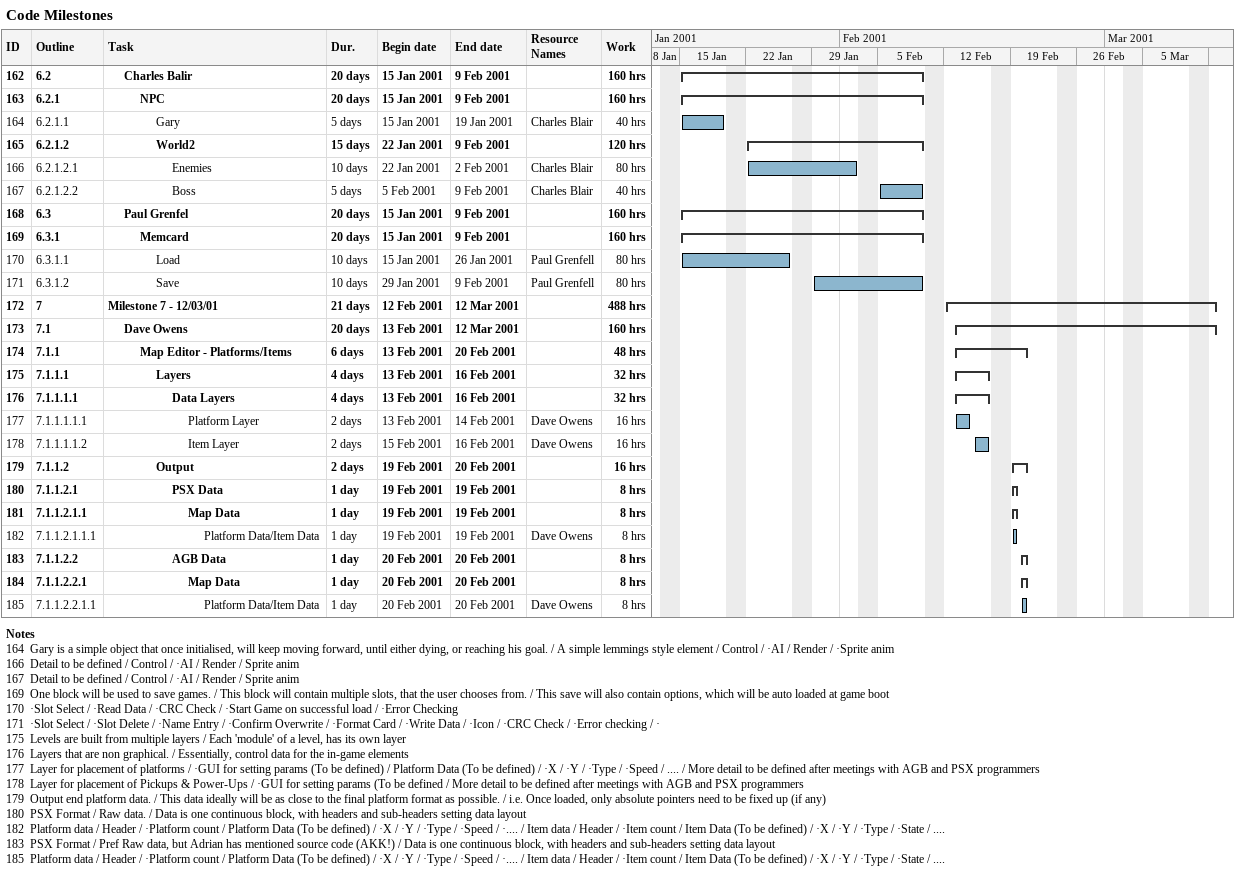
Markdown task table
Code Milestones

| ID | WBS | Task | Duration | Start | Finish | Resources | Work (h) |
|---|---|---|---|---|---|---|---|
| 162 | 6.2 | **Charles Balir** | 20d | 2001-01-15 | 2001-02-09 |  | 160 |
| 163 | 6.2.1 | **NPC** | 20d | 2001-01-15 | 2001-02-09 |  | 160 |
| 164 | 6.2.1.1 | Gary | 5d | 2001-01-15 | 2001-01-19 | Charles Blair | 40 |
| 165 | 6.2.1.2 | **World2** | 15d | 2001-01-22 | 2001-02-09 |  | 120 |
| 166 | 6.2.1.2.1 | Enemies | 10d | 2001-01-22 | 2001-02-02 | Charles Blair | 80 |
| 167 | 6.2.1.2.2 | Boss | 5d | 2001-02-05 | 2001-02-09 | Charles Blair | 40 |
| 168 | 6.3 | **Paul Grenfel** | 20d | 2001-01-15 | 2001-02-09 |  | 160 |
| 169 | 6.3.1 | **Memcard** | 20d | 2001-01-15 | 2001-02-09 |  | 160 |
| 170 | 6.3.1.1 | Load | 10d | 2001-01-15 | 2001-01-26 | Paul Grenfell | 80 |
| 171 | 6.3.1.2 | Save | 10d | 2001-01-29 | 2001-02-09 | Paul Grenfell | 80 |
| 172 | 7 | **Milestone 7 - 12/03/01** | 21d | 2001-02-12 | 2001-03-12 |  | 488 |
| 173 | 7.1 | **Dave Owens** | 20d | 2001-02-13 | 2001-03-12 |  | 160 |
| 174 | 7.1.1 | **Map Editor - Platforms/Items** | 6d | 2001-02-13 | 2001-02-20 |  | 48 |
| 175 | 7.1.1.1 | **Layers** | 4d | 2001-02-13 | 2001-02-16 |  | 32 |
| 176 | 7.1.1.1.1 | **Data Layers** | 4d | 2001-02-13 | 2001-02-16 |  | 32 |
| 177 | 7.1.1.1.1.1 | Platform Layer | 2d | 2001-02-13 | 2001-02-14 | Dave Owens | 16 |
| 178 | 7.1.1.1.1.2 | Item Layer | 2d | 2001-02-15 | 2001-02-16 | Dave Owens | 16 |
| 179 | 7.1.1.2 | **Output** | 2d | 2001-02-19 | 2001-02-20 |  | 16 |
| 180 | 7.1.1.2.1 | **PSX Data** | 1d | 2001-02-19 | 2001-02-19 |  | 8 |
| 181 | 7.1.1.2.1.1 | **Map Data** | 1d | 2001-02-19 | 2001-02-19 |  | 8 |
| 182 | 7.1.1.2.1.1.1 | Platform Data/Item Data | 1d | 2001-02-19 | 2001-02-19 | Dave Owens | 8 |
| 183 | 7.1.1.2.2 | **AGB Data** | 1d | 2001-02-20 | 2001-02-20 |  | 8 |
| 184 | 7.1.1.2.2.1 | **Map Data** | 1d | 2001-02-20 | 2001-02-20 |  | 8 |
| 185 | 7.1.1.2.2.1.1 | Platform Data/Item Data | 1d | 2001-02-20 | 2001-02-20 | Dave Owens | 8 |

Notes
- 164: Gary is a simple object that once initialised, will keep moving forward, until either dying, or reaching his goal. / A simple lemmings style element / Control / ·AI / Render / ·Sprite anim
- 166: Detail to be defined / Control / ·AI / Render / Sprite anim
- 167: Detail to be defined / Control / ·AI / Render / Sprite anim
- 169: One block will be used to save games. / This block will contain multiple slots, that the user chooses from. / This save will also contain options, which will be auto loaded at game boot
- 170: ·Slot Select / ·Read Data / ·CRC Check / ·Start Game on successful load / ·Error Checking
- 171: ·Slot Select / ·Slot Delete / ·Name Entry / ·Confirm Overwrite / ·Format Card / ·Write Data / ·Icon / ·CRC Check / ·Error checking / ·
- 175: Levels are built from multiple layers / Each 'module' of a level, has its own layer
- 176: Layers that are non graphical. / Essentially, control data for the in-game elements
- 177: Layer for placement of platforms / ·GUI for setting params (To be defined) / Platform Data (To be defined) / ·X / ·Y / ·Type / ·Speed / .... / More detail to be defined after meetings with AGB and PSX programmers
- 178: Layer for placement of Pickups & Power-Ups / ·GUI for setting params (To be defined / More detail to be defined after meetings with AGB and PSX programmers
- 179: Output end platform data. / This data ideally will be as close to the final platform format as possible. / i.e. Once loaded, only absolute pointers need to be fixed up (if any)
- 180: PSX Format / Raw data. / Data is one continuous block, with headers and sub-headers setting data layout
- 182: Platform data / Header / ·Platform count / Platform Data (To be defined) / ·X / ·Y / ·Type / ·Speed / ·.... / Item data / Header / ·Item count / Item Data (To be defined) / ·X / ·Y / ·Type / ·State / ....
- 183: PSX Format / Pref Raw data, but Adrian has mentioned source code (AKK!) / Data is one continuous block, with headers and sub-headers setting data layout
- 185: Platform data / Header / ·Platform count / Platform Data (To be defined) / ·X / ·Y / ·Type / ·Speed / ·.... / Item data / Header / ·Item count / Item Data (To be defined) / ·X / ·Y / ·Type / ·State / ....
